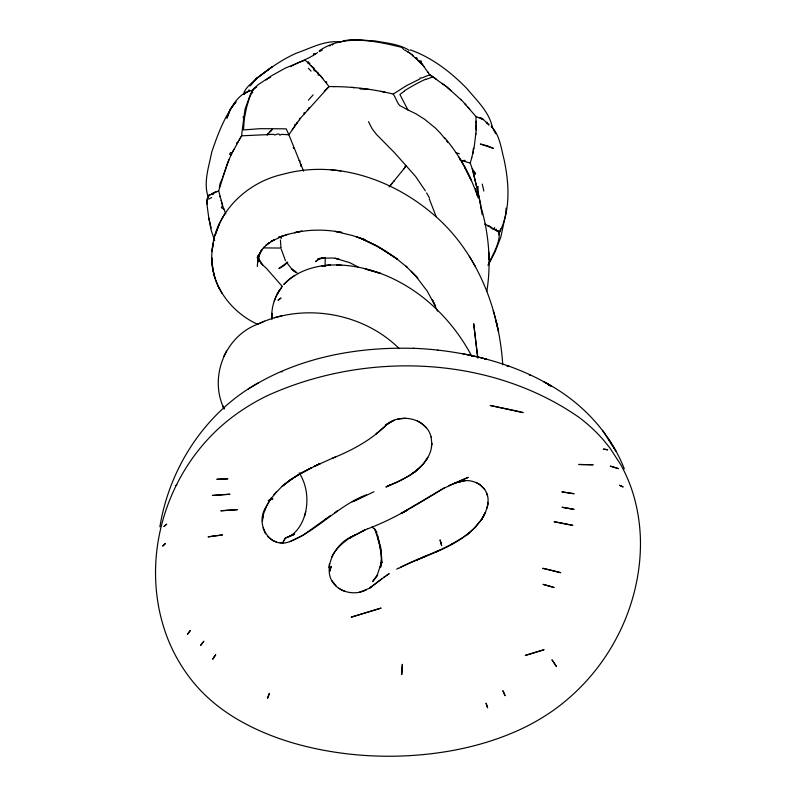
<?xml version="1.0" encoding="UTF-8"?>
<svg xmlns="http://www.w3.org/2000/svg" width="796" height="796" viewBox="0 0 796 796"><rect width="100%" height="100%" fill="white"/><g stroke="black" fill="none" stroke-linecap="round" stroke-linejoin="round"><path stroke-width="1.19" d="M480.824 118.395L480.824 117.728M307.614 62.367L320.947 76.346M208.512 196.463L208.323 197.438C203.07 182.622 208.93 166.692 211.786 151.927C217.776 134.554 224.283 116.465 235.865 101.978M471.829 157.439L474.247 146.514L476.167 130.723L475.958 116.514L462.466 101.072L446.805 86.903L429.76 74.744L421.95 63.929L409.9 53.103L404.806 50.138L405.393 50.407M245.377 93.132L245.407 92.187L244.74 93.659M244.601 93.769L243.855 94.286L247.267 92.008M326.559 83.311L326.609 81.64L325.584 82.068M334.967 86.565L333.225 86.565M368.488 89.321L360.17 88.953L360.14 88.336M281.157 287.834C274.759 296.51 271.167 307.505 271.854 318.3M506.097 208.144L505.778 213.855L500.813 237.118L494.943 252.143L488.087 265.496M300.838 164.643L300.749 166.185L301.525 166.294M293.455 147.011L293.376 148.235L293.953 148.195M256.64 86.973L252.65 90.237L249.446 91.013L249.248 89.809L247.855 91.739M308.51 109.062L308.589 107.948L309.465 108.007M376.02 532.813L380.727 547.34L382.01 562.195L380.13 567.339L381.543 557.548M299.435 119.768L299.515 118.495L300.46 118.385M304.002 114.206L304.092 112.753L305.216 112.823M297.117 122.853L297.575 122.246M482.207 214.741L479.073 196.93M472.237 168.792L473.69 174.135L475.59 173.568L472.804 169.906L475.441 173.956L473.6 174.105L476.595 186.582L478.068 186.443L478.028 192.582M263.804 247.904L281.097 248.063M262.421 521.181L263.446 514.246L265.864 507.4C254.67 523.917 269.705 549.698 289.983 541.559C317.773 530.295 338.061 505.629 366.339 494.833M267.167 135.191L267.725 133.459L268.61 133.36M269.466 132.444L269.546 131.469L270.481 131.37M404.985 167.449L405.104 166.195L406.249 165.886L394.577 152.772L376.568 134.544L372.12 128.743L368.518 121.688M281.117 238.631L281.247 237.308M267.496 134.574L271.436 130.395L271.516 129.479L272.421 129.41L270.919 130.902M431.79 443.81L431.412 447.292L431.83 443.601M475.849 133.34L475.65 135.002M308.151 63.262L308.341 61.77M225.855 213.985L222.8 206.254L218.681 190.831L227.507 162.981L231.646 153.678L241.546 135.827L243.865 117.669L242.909 117.151L244.004 116.584L245.049 109.211L250.014 95.47L252.65 90.237M487.46 505.729L487.898 502.316M333.405 553.917C338.111 546.514 344.986 540.912 352.359 536.315C330.639 545.16 316.878 580.99 344.897 591.358M328.927 567.498L329.375 564.016M486.834 291.376C491.222 263.854 489.033 235.507 481.51 208.721M212.97 193.169L212.781 194.483L214.144 192.493M258.023 261.993L259.367 254.203L257.795 258.869L260.372 252.262L257.805 257.645L261.894 249.944M257.297 266.461L258.322 255.337L258.75 260.073L258.262 258.123M380.767 567.269L381.592 562.394M271.744 314.649L271.973 313.316L272.003 319.355M159.887 526.813C169.518 467.491 205.477 412.328 258.342 382.856M262.75 517.738L263.446 514.246M491.291 227.328L491.132 228.014L490.744 226.979M431.492 447.452C429.74 457.511 422.746 465.64 414.985 471.839L423.611 463.59L427.711 457.382L426.925 459.143M487.51 505.858L485.451 512.574L481.082 520.514L483.908 515.808M294.46 534.225L288.878 536.673L292.819 534.365L291.595 535.38C299.107 529.539 303.694 520.723 305.734 511.549M379.971 566.981L377.314 574.752L372.727 581.528L377.642 575.468M304.4 516.465C308.908 502.097 307.415 485.54 299.157 472.794M478.943 196.413L472.535 169.648L470.257 163.1L471.799 157.548M498.674 234.83L500.545 228.93M486.595 509.102L488.296 503.56M243.486 94.435C245.059 87.341 252.004 83.361 256.7 78.326C269.078 68.754 281.943 59.551 296.311 53.183C310.569 48.337 325.285 39.82 340.817 42.088M208.333 196.92L209.179 195.348L218.681 190.831M208.333 196.761L206.632 202.094L208.821 218.154L211.258 230.551L214.701 240.661M502.754 364.847C499.132 307.903 476.416 249.795 431.512 212.87C391.174 179.06 335.265 159.747 283.197 174.225C246.511 182.155 214.472 213.02 212.034 251.596C208.791 282.65 229.795 311.525 257.247 324.131M229.974 110.166L226.87 118.216L230.621 108.604M219.616 223.248L215.149 235.009L219.616 223.248L224.661 214.015M264.451 510.853L267.466 504.127L271.496 497.739L265.814 507.46M274.282 301.047L276.769 294.908L282.291 286.361M399.234 348.638C363.185 312.738 303.783 302.4 257.755 324.151C225.029 336.33 208.98 376.946 223.835 408.328M299.604 161.688L299.973 160.862L299.067 160.404M300.739 164.394L300.301 163.349M229.069 159.508L222.721 177.09M488.217 264.789C492.475 254.501 499.798 244.382 499.291 232.79C510.823 210.403 509.181 183.15 503.977 159.15C501.052 147.947 499.769 134.793 491.172 126.375M226.472 351.026L223.696 356.558M233.865 149.429L231.915 153.17L230.651 152.454L229.566 154.255L231.049 155.031M331.614 557.18L333.345 553.907M209.736 195.03C208.691 195.259 209.01 194.582 208.691 195.199L208.651 196.224M212.811 193.269L212.084 194.632L212.363 193.518L211.477 194.025M221.099 200.373L221.457 201.637M276.769 294.908L279.704 289.774M498.107 231.666L485.013 224.044L485.281 224.741L485.64 224.343M260.252 252.621L257.168 257.725L261.944 249.835M488.336 124.524L488.744 123.887L488.933 125.141L483.908 119.987L475.958 116.514M292.271 129.708L294.779 126.136L294.898 124.345L295.923 124.534M269.416 500.873L276.58 491.739M296.42 123.828L301.326 117.251L329.046 86.565C350.638 86.446 372.279 88.863 393.234 94.087L406.527 85.62L419.95 78.943L419.95 77.998L422.208 77.819L429.76 74.744L432.616 76.615M297.007 123.002L288.868 134.753L303.575 171.19M493.888 228.959L494.694 227.835L493.072 229.347L492.634 228.173M495.749 230.144L496.306 229.228L495.122 229.755M240.87 136.972L239.089 140.016M235.905 101.958L230.273 109.43C234.91 101.55 240.432 93.828 249.546 90.963M473.262 151.359L472.993 152.603M473.899 148.225L473.132 149.17L473.391 150.733M390.637 185.14L406.109 166.075M389.125 186.96L392.547 182.831M482.107 119.022L482.665 118.375L483.053 119.529M273.914 494.724L282.013 486.396L291.246 479.182L288.142 481.5L299.445 474.008L311.037 467.949L294.629 477.063L282.142 486.366L286.55 482.675M260.799 250.959L264.491 246.71M307.336 110.415L308.102 109.549M308.36 100.157L313.156 94.893M324.36 91.082L329.046 86.565L320.072 75.312L318.261 75.093L318.191 72.993L317.037 72.068M263.814 247.486L269.376 242.531L265.964 245.248L274.401 239.636L271.028 241.486L282.51 236.123L278.491 237.467L288.261 234.223L301.764 231.158L294.57 232.661C310.102 229.338 326.231 229.357 341.802 232.462L335.325 231.427L352.459 235.526L365.046 239.745L356.14 236.75C370.986 242.014 384.856 249.805 397.423 259.287L379.045 247.198L361.872 238.83L376.617 245.914L395.542 257.844L406.955 267.118L405.94 266.163L417.8 278.083L411.283 271.257M332.539 458.237C352.499 450.098 371.881 439.76 387.065 424.218L385.344 425.492L389.085 422.785L375.851 434.109M376.568 433.581L377.672 432.526M319.634 258.292L315.524 261.625L319.435 258.69L317.912 259.426L320.181 258.541L317.604 259.267L324.34 257.874L320.708 258.202L333.196 258.023L338.927 258.979L335.225 258.292L349.902 262.73L358.1 267.018M478.456 117.39L479.073 117.639M388.249 574.055L369.642 588.154L359.255 592.343M334.738 512.923L337.205 510.873M382.14 578.573L369.593 588.055L372.349 586.383M387.174 486.266C398.159 481.59 409.313 476.754 418.368 468.764M266.123 79.988L267.356 79.142M404.149 91.281L399.9 94.485L407.89 109.918L415.83 113.758L424.537 119.221L435.512 128.136L440.457 133.28M330.42 515.589L303.017 535.3L289.983 541.559M472.914 152.912L472.754 153.568M287.615 262.173L278.928 268.55L283.844 265.705L287.714 262.352M308.928 63.521L309.783 62.914L309.714 64.207M294.56 275.466L289.326 279.187L283.784 284.451C308.659 258.859 349.723 262.133 380.568 273.426C420.159 288.232 452.377 319.385 471.928 356.499M383.513 577.488L384.896 576.523M386.378 575.727L389.423 573.617M390.219 422.188L394.299 420.218L386.15 424.915C400.159 412.587 426.407 418.059 431.153 437.054M291.396 479.162L301.236 473.083M290.679 66.556C298.739 61.889 309.117 58.824 317.475 52.655M412.656 473.172L415.651 471.282L409.89 475.491L397.612 482.048L385.921 487.033L389.841 485.023M248.203 389.095C296.799 357.822 355.981 346.698 413.084 348.359L413.651 348.389L413.084 348.359M355.533 534.554L349.305 538.315L364.876 529.957L352.459 536.375M444.616 487.739C419.85 502.803 395.274 518.455 367.991 528.723M396.716 569.17L398.567 568.125M344.628 40.367L342.499 41.551C352.489 37.611 364.26 40.835 374.757 40.875C386.299 43.093 398.995 43.929 409.154 50.327M325.146 519.35L326.848 518.415M402.169 512.972L406.965 510.365L400.796 513.539L443.282 488.485L468.197 477.361L448.924 485.56M319.425 51.601L322.35 50.019M299.445 474.008L320.34 463.461L314.221 466.416L336.37 456.456M268.521 78.336L270.57 77.252M319.106 50.914C343.265 33.999 374.349 40.745 400.786 47.093M175.249 485.719L176.911 484.863M208.701 199.08L211.656 197.567M400.557 567.11L419.323 558.603M497.102 231.009L498.187 230.462L497.759 231.069L499.291 232.79M352.22 501.848L361.583 497.182M435.512 552.225L453.004 543.549L451.422 544.255L463.68 537.002L469.521 532.444C449.183 550.006 422.049 556.056 398.667 568.384M353.504 501.5L373.931 491.779M314.221 466.416L320.34 463.461M427.362 555.23L416.686 560.076L439.123 550.225M437.402 350.409L437.919 350.17M332.201 45.113L332.977 44.447M361.872 531.439L367.881 528.653M252.203 92.824L252.75 92.565M257.755 324.151L264.451 321.166M381.214 562.543L382.01 562.195M421.98 557.678L424.656 556.533M293.067 534.842L285.396 538.036L283.227 541.817L285.396 538.036L294.62 534.225M366.439 589.876C357.732 594.244 346.767 593.746 338.718 588.154M214.552 192.294L216.412 191.587M425.502 79.54L432.785 76.963L429.76 74.744M270.521 499.669L272.928 498.823L268.222 500.465M278.491 237.467L287.754 234.352M330.171 45.78L329.186 45.87M281.973 315.743L274.52 317.664M436.626 79.351L432.825 76.764M472.545 154.434L472.675 153.917M397.711 419.124L405.592 418.238M464.894 480.884L459.471 481.799C472.993 476.923 489.928 487.202 487.948 502.435M241.546 135.827L273.565 134.315C274.511 136.325 277.386 132.882 279.247 134.275L279.953 135.181L281.386 134.365L288.868 134.753L286.182 128.833L260.173 128.673L243.476 129.947L244.322 118.763L246.471 107.828L249.476 97.699L253.496 88.774L258.421 84.535L271.337 75.899L285.147 68.207L301.047 61.62L305.186 60.247L308.231 62.914M394.319 180.632L393.532 181.617M404.149 168.493L403.751 168.981M462.506 160.653L464.954 160.344L465.182 161.379M486.625 359.195L484.863 359.374L486.625 359.195C462.685 352.936 438.108 349.205 413.373 348.29M322.758 78.545L321.853 77.441M411.243 54.307L412.179 54.317L413.074 55.949M414.915 57.611L416.656 57.63L417.691 60.098M418.616 60.934L421.174 60.964L421.631 63.64L423.154 65.411M280.033 542.613L283.595 542.723M354.429 87.669L351.802 87.361M336.559 264.949L341.663 265.287M385.015 92.177L380.906 91.341M315.206 53.889L313.505 53.75L313.515 54.805M529.31 375.125L530.474 375.224M331.096 169.787L340.957 170.871M548.762 385.533L550.066 385.702M281.257 371.722L282.092 371.832M428.009 72.177L428.576 73.013M316.012 70.963L314.032 70.635L313.962 68.098L311.206 65.809M409.373 52.775L410.04 53.223M462.904 353.762L463.521 353.902C494.187 359.882 524.375 369.841 551.25 386.01L543.897 381.801C579.677 400.378 609.507 431.034 624.293 468.814M410.268 49.869C432.009 57.521 450.954 72.187 466.914 88.585C476.704 100.435 489.729 112.365 492.515 128.096M459.988 159.976L470.257 163.1M456.028 152.772L459.411 153.747M403.721 49.531L401.085 46.467M407.721 51.76L408.368 52.158M460.576 99.361L461.262 99.988M276.262 541.917L272.869 540.603L267.496 536.444M223.895 209.02L221.358 207.686L222.562 205.418L221.746 202.612M222.104 178.911L220.124 183.428L219.368 187.965M237.974 141.907L236.452 143.091L236.87 143.797M490.137 226.631C488.903 224.621 488.276 227.686 487.898 225.467M476.326 482.535L479.65 484.326L484.704 489.391M407.89 109.918L401.274 106.336C397.93 105.569 396.438 98.794 393.234 94.087M417.353 420.935L420.746 422.815L426.308 427.711M442.079 83.401L445.85 86.197M260.491 262.959L266.56 268.491L282.242 286.401M297.137 272.948L294.819 270.978M486.465 122.614L486.903 122.087L487.082 123.241M423.96 66.416L424.417 66.973M295.744 272.521L291.674 268.919L286.391 262.143M293.634 270.66L291.674 268.919L294.291 271.267M446.805 86.903L451.173 90.853M406.249 165.886L415.681 176.593L425.343 190.851M419.283 61.79L420.965 63.561M440.606 133.429L444.984 138.763M308.37 68.217L311.067 71.133M467.809 107.002L469.71 109.062M336.101 585.956L331.922 580.642M444.556 137.638C459.67 155.16 470.655 175.966 478.137 197.796M415.353 275.515L427.154 291.008L435.203 305.764L432.327 299.754L437.492 311.137M464.565 103.39L465.968 104.943M262.869 265.128L258.242 258.202L260.003 261.665L258.6 259.138M420.208 61.511L422.109 64.456M602.522 430.337L615.845 450.994L608.263 438.506M376.996 532.355L374.21 528.375L378.339 537.25M446.407 140.633L447.67 142.434M372.17 526.524L373.473 528.494M491.669 126.156L495.689 133.718M426.586 192.891L429.432 197.925M475.461 266.63L469.361 256.252M459.053 157.22L465.511 168.414M214.681 277.257L212.641 267.904L211.835 257.844C212.194 268.69 214.353 279.665 219.736 289.197M218.154 286.301L221.945 293.246M265.536 533.827L263.078 527.808M285.446 260.64L281.237 249.148M219.945 196.254L220.104 196.94M224.174 409.005L222.761 405.861L223.994 408.627M429.283 198.91L436.138 216.502M476.187 130.146L475.759 125.728L476.147 125.042L476.316 125.539M480.834 117.709L481.152 118.544M379.592 542.315L377.772 537.559L380.747 550.046L381.234 557.668M486.356 492.435L487.401 495.669M476.147 121.201L476.257 124.086M493.241 310.549L496.674 323.465M478.078 192.801L480.923 205.816M497.918 329.076L495.968 320.649L498.565 331.872M208.821 218.154L211.089 227.945M482.286 184.095L483.819 191.04M475.61 188.403L477.162 195.388M379.234 542.494L380.876 552.673L380.747 550.046M431.084 436.924L431.87 443.959M325.275 257.416L325.007 266.371M481.092 207.069L481.351 209.03M477.64 357.275L473.7 323.703L477.829 358.11M280.948 247.506L280.421 240.044M206.94 198.861L207.368 204.224M488.814 252.014L489.062 259.854M404.358 90.873A167.727 45.87 -47.7 0 1 425.721 79.202M640.442 540.156C640.919 566.692 635.706 593.209 625.895 617.845A282.938 227.248 -4.7 0 1 612.771 644.86A258.77 207.109 -5.6 0 1 595.886 669.824C585.378 683.117 573.269 695.127 559.887 705.515A187.936 148.146 -7.4 0 1 542.872 717.286A193.08 152.414 -7.4 0 1 514.733 731.932C476.973 748.2 435.77 755.414 394.796 756.2A305.166 249.098 -6.8 0 1 349.106 754.061C309.574 749.534 270.152 738.877 235.795 718.36A194.025 153.847 -4.6 0 1 211.487 700.818A188.96 149.678 -4.5 0 1 197.607 687.227C186.98 675.316 178.165 661.834 171.448 647.357A258.183 206.194 -6.9 0 1 161.688 620.223A281.495 224.95 -7.8 0 1 156.464 591.358C149.628 523.927 180.652 454.108 235.785 414.527A200.861 162.852 -5.1 0 1 266.441 396.09C364.787 350.996 489.769 354.887 579.637 417.791A199.965 161.329 -8.1 0 1 603.03 439.491L609.537 447.471L620.601 464.386A224.343 180.672 -7.1 0 1 632.472 491.669C637.457 507.341 640.054 523.718 640.442 540.156M401.99 669.575L401.731 674.55L402.328 664.342L401.99 669.575M212.512 247.874L212.034 251.596L213.139 243.258L212.512 247.874M330.37 568.762L329.892 571.15L331.186 566.384L330.37 568.762M268.421 695.863L267.585 698.241L269.386 693.366L268.421 695.863M485.381 512.465L481.978 518.763L485.381 512.465M214.124 657.008L212.661 659.227L215.746 654.71L214.124 657.008M188.811 632.462L187.518 634.332L190.284 630.522L188.811 632.462M202.124 643.397L200.552 645.516L203.876 641.208L202.124 643.397M482.058 518.952L473.66 528.713L466.764 535.021L475.122 527.629L482.058 518.952M256.302 78.704L249.974 85.908L256.7 78.326L256.302 78.704L271.963 66.934L256.302 78.704M164.006 544.763L162.702 546.096L165.508 543.439L164.006 544.763M165.22 525.36L163.906 526.574L166.712 524.156L165.22 525.36M279.466 299.107L278.033 300.261L281.028 297.993L279.466 299.107M543.877 649.785L525.38 655.407L543.877 649.785M457.74 482.157L454.506 483.202L461.202 481.391L457.74 482.157M380.946 608.144L351.325 617.129L380.946 608.144M213.547 536.026L208.084 536.872L222.512 534.932L213.547 536.026M508.226 366.319L507.122 366.459L509.251 366.379L508.226 366.319M326.858 265.436L321.912 265.964L330.489 265.108L326.858 265.436M227.149 510.296L220.84 510.803L237.407 509.659L227.149 510.296M220.761 494.823L212.343 495.47L229.945 494.226L220.761 494.823M222.174 479.053L216.801 479.291L227.925 478.804L222.174 479.053M583.219 464.565L578.811 464.486L593.169 464.764L583.219 464.565M605.657 449.412L603.348 449.113L607.756 449.84L605.657 449.412M573.886 493.709L562.046 491.898L573.886 493.709M568.235 508.345L562.026 507.251L574.095 509.4L568.235 508.345M560.722 522.942L554.086 521.728L572.851 525.37L560.722 522.942M612.572 466.645L610.204 466.148L618.422 468.655L612.572 466.645M515.231 410.706L490.197 405.472L523.151 412.617L515.231 410.706M549.101 569.697L542.713 568.324L560.702 572.692L549.101 569.697M487.55 145.887L480.386 144.036L493.49 148.424L487.55 145.887M548.782 585.896L543.021 584.373L554.165 587.538L548.782 585.896M377.831 272.56L365.155 268.939L380.568 273.426L377.831 272.56M621.417 486.087L619.447 485.262L623.178 486.973L621.417 486.087M553.588 662.123L551.946 659.804L556.424 666.491L553.588 662.123M470.277 178.125L464.406 166.513L471.152 180.035L470.277 178.125M504.027 693.276L502.863 690.689L505.092 695.734L504.027 693.276M441.004 542.643L440.029 539.867L441.641 545.688L441.004 542.643M486.853 705.545L486.038 703.137L487.6 707.813L486.853 705.545"/></g></svg>
